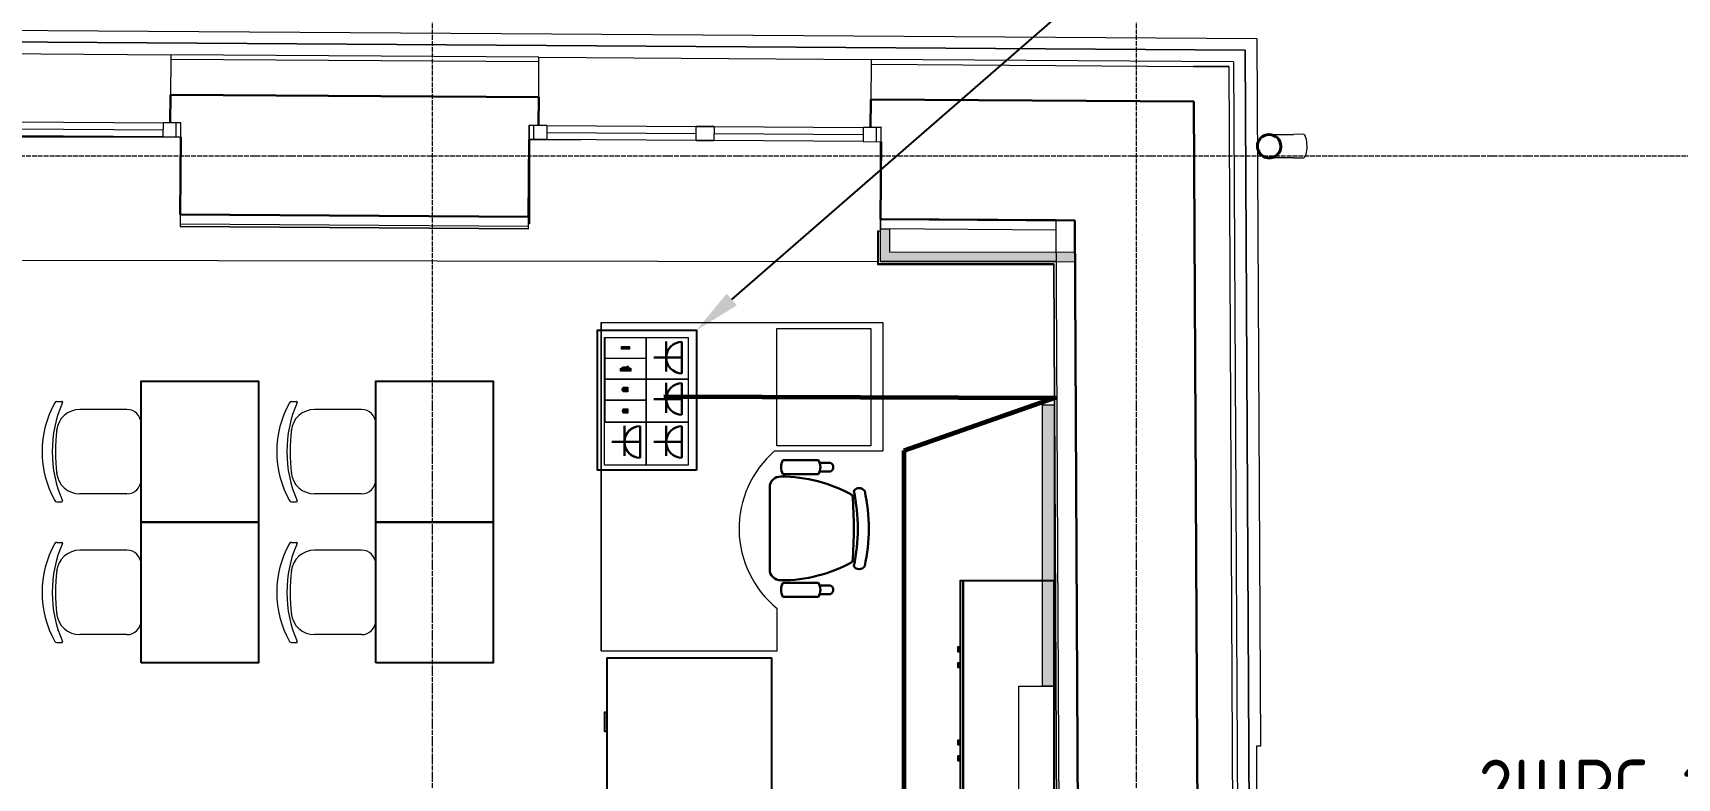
# Model space of a CAD drawing. Header units: millimetres. Extents: x -32 to 417638015, y -35 to 175284279.
# Drawn here: x 416884124 to 416891130, y 175272092 to 175275269 of the extents above; entities that cross this region are included whole.
import ezdxf
from ezdxf import colors
from ezdxf.entities.mleader import LeaderData, LeaderLine
from ezdxf.math import Vec2, Vec3

# ---------------------------------------------------------------- set-up
doc = ezdxf.new("R2010")
doc.units = ezdxf.units.MM
doc.linetypes.add('ADSK_Линия сетки', pattern=[25, 20, -2.5, 0, -2.5])
for name, color, linetype, lineweight in [('_ Окна', 7, 'Continuous', 9), ('_ЭМ_В полу', 26, 'Кабель в трубе', 60), ('_ЭМ_гофра', 5, 'Continuous', 60), ('_ЭМ_ТХобщее_слой', 7, 'Continuous', 30), ('Обобщенные модели', 7, 'Continuous', 18), ('Окна', 7, 'Continuous', 9), ('Оси', 253, 'Continuous', 9), ('Перекрытие', 7, 'Continuous', 18), ('Стены внутренние', 7, 'Continuous', 18), ('Стены наружные', 7, 'Continuous', 18), ('Стены несущие', 7, 'Continuous', 30), ('Стены отделка', 7, 'Continuous', 30), ('Стены штриховка', 7, 'Continuous', 9), ('ТХ', 5, 'Continuous', 0), ('ШТРИХОВКА', 252, 'Continuous', 15), ('Электро', 250, 'Continuous', 25), ('ЭОМ_Кабель для СУП', 150, 'Continuous', 9)]:
    doc.layers.add(name, color=color, linetype=linetype, lineweight=lineweight)
for name, color, linetype in [('_ЭМ_Надписи', 7, 'Continuous'), ('PDF _СС_розетки', 7, 'Continuous'), ('ВНУТРЯНКА', 1, 'Continuous'), ('ЭОМ_Лотки рабочие', 5, 'Continuous')]:
    doc.layers.add(name, color=color, linetype=linetype)
doc.layers.add('PDF _ЭОМ _розетки', color=7, linetype='Continuous', true_color=0xeb0000)
doc.styles.add('ELine', font='txt.shx')
doc.styles.add('ЭОМ', font='isocpeur.ttf', dxfattribs={"width": 0.85, "height": 250})
doc.linetypes.add('TRAY', pattern='A,12.119257,["_",ELine,S=4.5,R=90,X=0,Y=-1.555839],0.750382,["_",ELine,S=4.5,R=0,X=0,Y=-0.8058489999999999],1.314849,["_",ELine,S=4.5,R=0,X=0,Y=-0.8058489999999999],2.250029,["_",ELine,S=4.5,R=90,X=0,Y=-1.555839],13.565483', length=30)
doc.linetypes.add('Кабель в трубе', pattern='A,8,[133,ltypeshp.shx,S=1,R=0,X=10,Y=1.3],-3,[130,ltypeshp.shx,S=1.5,R=-45,X=-1.5,Y=0],8', length=19)

# ---------------------------------------------------------------- blocks, each defined once
blk = doc.blocks.new('Стул ученич штабелир №5-7')
at = {"color": 0, "linetype": 'ByBlock', "lineweight": -2}
for p, q in [((-120.064222017827, -6.874120663269423e-05), (120.064222017827, 6.874120663269423e-05)), ((-120.0642220180016, -6.874130849610083e-05), (120.0642220177106, 6.874110476928763e-05)), ((-179.935777982173, -59.99993125879337), (-179.935777982173, -260.3112319844695)), ((-179.9357779823476, -59.99993125888795), (-179.9357779823476, -260.3112319845714)), ((180.064222017827, -59.99993125879337), (180.064222017827, -260.3112319844695)), ((180.0642220177106, -59.99993125888795), (180.0642220177106, -260.3112319845714)), ((-213.4357779821148, -359.0004116515302), (-213.4357779821148, -337.3406056039639)), ((-213.4357779822894, -359.0004116516247), (-213.4357779822894, -337.3406056040585)), ((213.564222017827, -359.0004116515302), (213.564222017827, -337.3406056039639)), ((213.5642220176524, -359.0004116516247), (213.5642220176524, -337.3406056040585))]:
    blk.add_line(p, q, dxfattribs=at)
for centre, radius, start, end in [((-119.9357779822312, -59.99993125879337), 60.00000000000227, 90, 180), ((-119.9357779823476, -59.99993125885157), 59.99999999995964, 90, 180), ((120.0642220178852, -59.99993125879337), 60.00000000000227, 0, 90), ((120.0642220177106, -59.99993125885157), 59.99999999995964, 0, 90), ((-79.93577798217302, -260.3112319844549), 100.0000000000176, 180, 264.2584419996841), ((-79.93577798234764, -260.3112319845568), 100.0000000000176, 180, 264.2584419996841), ((80.06422201782698, -260.3112319844549), 100.0000000000176, 275.7415580003159, 0), ((80.06422201765236, -260.3112319845568), 100.0000000000176, 275.7415580003159, 0), ((-210.435777982173, -337.3406056039494), 2.999999999983853, 63.89783268162118, 180), ((-210.4357779823476, -337.340605604044), 2.999999999983853, 63.89783268162118, 180), ((0.06422201782697812, 142.3201924452005), 520.8201237039044, 246.3195110063149, 293.6804889936851), ((0.06422201765235513, 142.3201924450987), 520.8201237039044, 246.3195110063149, 293.6804889936851), ((210.564222017827, -337.3406056039494), 2.999999999983853, 0, 116.1021673183788), ((210.5642220176524, -337.340605604044), 2.999999999983853, 0, 116.1021673183788), ((-203.435777982173, -359.0004116515447), 9.999999999989248, 180, 238.068250632605), ((-203.4357779823476, -359.0004116516466), 9.999999999989248, 180, 238.068250632605), ((0.06422201782697812, 9.04909030158342), 430.5490215606072, 240.9916647866204, 299.0083352133797), ((0.06422201765235513, 9.049090301488832), 430.5490215606072, 240.9916647866204, 299.0083352133797), ((0.06422201782697812, 435.5341415462426), 800.3966485555333, 263.2469772545854, 276.7530227454146), ((0.06422201765235513, 435.5341415461407), 800.3966485555333, 263.2469772545854, 276.7530227454146), ((203.564222017827, -359.0004116515447), 9.999999999989248, 301.931749367395, 0), ((203.5642220176524, -359.0004116516466), 9.999999999989248, 301.931749367395, 0)]:
    blk.add_arc(centre, radius, start, end, dxfattribs=at)
blk = doc.blocks.new('Тх 2 этаж')
at = {"lineweight": 0, "true_color": 0x939598}
h = blk.add_hatch(color=252, dxfattribs=at)
h.dxf.hatch_style = 1
h.paths.add_polyline_path([(9024.40917027439, 38797.90841810848), (8974.40917027439, 38797.90841810848), (8974.40917027439, 39997.90841810848), (9024.40917027439, 39997.90841810848)])
at = {"color": 252, "linetype": 'Continuous', "lineweight": 5, "true_color": 0x939598}
for p, q in [((7094.58188322233, 38948.82153845864), (7094.581883233972, 40348.82153845864)), ((7094.581883233972, 40348.82153845864), (7094.581883233972, 38948.82153845864)), ((7094.581883233972, 40348.82153845864), (8294.581883233972, 40348.82153845864)), ((8294.581883233972, 40348.82153845864), (8294.581883233972, 39800.90096332325)), ((7833.608055683551, 39800.90096332325), (8294.581883233972, 39800.90096332325)), ((7844.581883233972, 38948.82153845864), (7844.581883233972, 39129.71721714089)), ((7094.58188322233, 38948.82153845864), (7844.58188322233, 38948.82153845864)), ((7094.581883233972, 38948.82153845864), (7844.581883233972, 38948.82153845864))]:
    blk.add_line(p, q, dxfattribs=at)
at = {"color": 252, "linetype": 'Continuous', "true_color": 0x939598}
for p, q in [((8020.430852398742, 39762.10736142506), (7869.24992898386, 39762.10769835522)), ((8071.837353670504, 39750.09015450871), (8026.226307675242, 39750.06934474653)), ((8020.430718173273, 39701.88016676612), (7869.249794758158, 39701.88050369627)), ((8071.763152432395, 39713.3441539976), (8026.050337614492, 39713.34890285658)), ((7812.987046299502, 39645.58245669364), (7812.986265915446, 39295.42315944855)), ((8020.429686850635, 39239.12452473596), (7869.24876343552, 39239.12486166612)), ((8636.436664663022, 39247.90841810848), (8636.436664663022, 37797.90841810848)), ((8020.429552630056, 39178.89965356735), (7869.248629215173, 39178.89999049751)), ((8071.762070016004, 39227.66263219051), (8026.049255172256, 39227.65576359734)), ((8071.836107460316, 39190.91430785845), (8026.225061558187, 39190.93532092322))]:
    blk.add_line(p, q, dxfattribs=at)
at = {"color": 252, "linetype": 'Continuous', "lineweight": 5, "true_color": 0x939598}
for points in [[(8243.326962622232, 40322.40382943017), (8243.326962622232, 39822.40382943017), (7843.326962622232, 39822.40382943017), (7843.326962622232, 40322.40382943017)], [(8874.409170274448, 36797.90841810848), (8874.409170274448, 38797.90841810848), (9024.40917027439, 38797.90841810848), (9024.40917027439, 36797.90841810848)]]:
    blk.add_lwpolyline(points, close=True, dxfattribs=at)
at = {"color": 252, "true_color": 0x939598}
for points in [[(5133.723331026791, 39497.90841810894), (5133.723331026791, 40097.90841810894), (5633.723331026908, 40097.90841810894), (5633.723331026908, 39497.90841810894)], [(6133.723331026791, 39497.90841810894), (6133.723331026791, 40097.90841810894), (6633.723331026908, 40097.90841810894), (6633.723331026908, 39497.90841810894)], [(5133.723331026791, 38897.90841810848), (5133.723331026791, 39497.90841810848), (5633.723331026908, 39497.90841810848), (5633.723331026908, 38897.90841810848)], [(6133.723331026791, 38897.90841810848), (6133.723331026791, 39497.90841810848), (6633.723331026908, 39497.90841810848), (6633.723331026908, 38897.90841810848)]]:
    blk.add_lwpolyline(points, close=True, dxfattribs=at)
at = {"color": 252, "lineweight": 0, "true_color": 0x939598}
blk.add_lwpolyline([(9024.40917027439, 38797.90841810848), (8974.40917027439, 38797.90841810848), (8974.40917027439, 39997.90841810848), (9024.40917027439, 39997.90841810848), (9024.40917027439, 38797.90841810848)], dxfattribs=at)
at = {"color": 252, "linetype": 'Continuous', "true_color": 0x939598}
for points in [[(9024.40917027439, 39247.90841810848), (8624.40917027439, 39247.90841810848), (8624.40917027439, 37797.90841810848), (9024.40917027439, 37797.90841810848)], [(8624.40917027439, 38946.56600791332), (8624.40917027439, 38963.94367770315), (8614.187736748485, 38963.94367770315), (8614.187736748485, 38946.56600791332)], [(7119.581883245613, 37818.82153845864), (7119.581883245555, 38918.82153845864), (7819.581883245555, 38918.82153845864), (7819.581883245613, 37818.82153845864)], [(8624.40917027439, 38878.88745369879), (8624.40917027439, 38896.26512348861), (8614.187736748485, 38896.26512348861), (8614.187736748485, 38878.88745369879)], [(8624.40917027439, 38549.67655904195), (8624.40917027439, 38567.05422883178), (8614.187736748485, 38567.05422883178), (8614.187736748485, 38549.67655904195)], [(8624.40917027439, 38481.99800482742), (8624.40917027439, 38499.37567461724), (8614.187736748485, 38499.37567461724), (8614.187736748485, 38481.99800482742)]]:
    blk.add_lwpolyline(points, close=True, dxfattribs=at)
blk.add_lwpolyline([(7119.581883245555, 38605.54594953015), (7110.592162931513, 38605.54594953015), (7110.592162931513, 38687.36650122917), (7119.581883245555, 38687.36650122917)], dxfattribs=at)
at = {"color": 252, "linetype": 'Continuous', "lineweight": 5, "true_color": 0x939598}
blk.add_arc((8118.963492907933, 39469.88492945727), 437.0347128431037, 130.763286195209, 231.1101143190812, dxfattribs=at)
at = {"color": 252, "linetype": 'Continuous', "true_color": 0x939598}
for centre, radius, start, end in [((7919.269730851054, 39731.99282780348), 58.38482941624959, 148.9509723039595, 211.0487723124128), ((7970.410916300723, 39731.99271382752), 58.38480618133872, 328.9509823097884, 31.04877231241278), ((8063.244115794078, 39731.70207063423), 20.23648610886494, 294.8954523095378, 65.3353723126191), ((7858.398970446491, 39646.17716902855), 45.41608186922892, 87.81347230701496, 180.7478723090623), ((7861.455857938854, 39067.09597330558), 624.4633710530684, 60.90677230834565, 90.12147231066483), ((6408.982727947878, 39469.79262555862), 1761.918570076576, 355.3938223139809, 4.654622310933214), ((7440.816932713147, 39469.79032595607), 747.5137961953538, 347.6019923053718, 12.39777231370975), ((8194.133736199, 39614.43521843676), 28.12327221800075, 34.29147231039229, 145.7082723040992), ((7487.286740713753, 39469.79022239108), 747.5137961953548, 347.6019923053718, 12.39777231370975), ((7861.460676564311, 39873.90013282199), 624.4533800444574, 269.8779723083234, 299.1058923034812), ((8194.133091464639, 39325.14207571058), 28.12280751992464, 214.2900723023849, 325.7096423134712), ((7858.397955067223, 39294.83056818956), 45.4158030504315, 179.2518723107988, 272.1866373024927), ((7919.26856530807, 39209.01231460465), 58.38480618134817, 148.9509723039595, 211.0487723124128), ((7970.409750757739, 39209.01220062852), 58.38485265115693, 328.9510123072455, 31.04877231241278), ((8063.317070821999, 39209.27222449507), 20.23648610886201, 294.8954523095378, 65.3353723126191)]:
    blk.add_arc(centre, radius, start, end, dxfattribs=at)
at = {"layer": 'ТХ', "color": 252, "lineweight": 0, "true_color": 0x939598, "rotation": 270}
for p in [(5133.723331026791, 39797.90841810894), (6133.723331026791, 39797.90841810894), (5133.723331026791, 39197.90841810848), (6133.723331026791, 39197.90841810848)]:
    blk.add_blockref('Стул ученич штабелир №5-7', p, dxfattribs=at)
blk = doc.blocks.new('План 2 этажа')
at = {"layer": 'Обобщенные модели', "lineweight": 9}
h = blk.add_hatch(dxfattribs=at)
h.set_pattern_fill('FP_16', color=8, angle=-89.70877445575758, style=0, pattern_type=2)
h.set_pattern_definition([(45.00022554424243, (686.3577606865542, 338.6992729648773), (-106.066434704938, 106.0655996493826), [])])
h.paths.add_polyline_path([(4240.518446747184, 43376.04098638747), (4262.770252698491, 43376.15408983347), (4282.769363369154, 43385.91068928555), (4296.554709617957, 43403.37837056523), (4301.395934553993, 43425.09744516817), (4296.33417420496, 43446.76618400218), (4282.37197228646, 43464.09282759159), (4262.274714123652, 43473.64562167618), (4240.022908172208, 43473.53251823015), (4220.023797501472, 43463.77591877813), (4206.238451252668, 43446.30823749845), (4201.397226316703, 43424.58916289549), (4206.458986665598, 43402.92042406144), (4220.421188584234, 43385.59378047207)])
at = {"layer": 'Стены внутренние'}
for points in [[(2634.991346682422, 42933.0972395026), (2634.991346682422, 43071.76839919206), (2594.991346682422, 43071.76839919206), (2594.991346682422, 42933.14436800221)], [(3423.764850841952, 42932.16789670814), (3423.811979308724, 42972.16786894449), (2634.991346682422, 42973.09726726626), (2634.991346682422, 42933.0972395026), (2964.095442439197, 42932.70948494643)]]:
    blk.add_hatch(color=8, dxfattribs=at).paths.add_polyline_path(points)
at = {"layer": '_ Окна', "color": 8, "lineweight": 18}
for p, q in [((-461.7677790524137, 43524.60462909158), (-462.1707293921994, 43464.60598218165)), ((-385.7694929664898, 43524.09422532786), (-461.7677790524137, 43524.60462909158)), ((-386.1724433062755, 43464.09557841792), (-385.7694929664898, 43524.09422532786)), ((1097.79409026623, 43454.1292733472), (1098.197040606015, 43514.12792025714)), ((1098.197040606015, 43514.12792025714), (1174.195326691939, 43513.61751649341)), ((1174.195326691939, 43513.61751649341), (1173.792376352154, 43453.61886958347)), ((1809.778033597517, 43449.34759598174), (1810.180983937303, 43509.34624289168)), ((1810.180983937303, 43509.34624289168), (1886.179270023227, 43508.83583912795)), ((1886.179270023227, 43508.83583912795), (1885.776319683441, 43448.83719221802)), ((-462.1707293921994, 43464.60598218165), (-386.1724433062755, 43464.09557841792)), ((1173.792376352154, 43453.61886958347), (1097.79409026623, 43454.1292733472)), ((1885.776319683441, 43448.83719221802), (1809.778033597517, 43449.34759598174)), ((2522.164927268594, 43504.56456552623), (2521.761976928808, 43444.56591861629)), ((2521.761976928808, 43444.56591861629), (2597.760263014732, 43444.05551485256)), ((2598.163213354518, 43504.0541617625), (2522.164927268594, 43504.56456552623)), ((2597.760263014732, 43444.05551485256), (2598.163213354518, 43504.0541617625))]:
    blk.add_line(p, q, dxfattribs=at)
at = {"layer": '_ Окна', "color": 8}
for p, q in [((-406.1719922762553, 43464.22989519784), (-405.7690419364696, 43524.22854210778)), ((1117.79363923621, 43453.99495656727), (1118.196589575995, 43513.99360347721)), ((-1097.954911467673, 43498.87657923833), (-461.9692542223085, 43494.60530563661)), ((1173.993851522045, 43483.61819303843), (1809.97950876741, 43479.34691943671)), ((1885.977794853334, 43478.83651567298), (2521.963452098699, 43474.56524207125)), ((2577.760714044752, 43444.18983163249), (2578.163664384538, 43504.18847854243))]:
    blk.add_line(p, q, dxfattribs=at)
at = {"layer": 'Обобщенные модели', "color": 8}
for p, q in [((4397.292139182153, 43475.58552076255), (4354.788551263668, 43475.36947976917)), ((4355.29683353635, 43375.37077153186), (4397.800421454835, 43375.58681252524))]:
    blk.add_line(p, q, dxfattribs=at)
at = {"layer": 'Обобщенные модели', "color": 8, "flags": 128}
for points in [[(4264.159140716638, 43474.9088205909), (4265.429505258639, 43474.91527771208), (4268.092981918498, 43474.92881586666), (4270.96930622798, 43474.94343590208), (4274.05387668177, 43474.95911442942), (4277.34175862515, 43474.97582636636), (4280.827692148387, 43474.99354497738), (4284.506100501473, 43475.01224191648), (4288.371099015723, 43475.03188727253), (4292.416504518009, 43475.05244961718), (4296.635845222499, 43475.07389605504), (4301.022371084139, 43475.0961922764), (4305.5690645973, 43475.11930261205), (4310.268652022268, 43475.14319009038), (4315.113615021683, 43475.16781649654), (4320.096202688292, 43475.19314243353), (4325.208443944718, 43475.21912738523), (4330.442160295505, 43475.24572978129), (4335.788978910959, 43475.27290706353), (4341.240346021891, 43475.3006157541), (4346.787540603812, 43475.32881152502), (4352.42168832874, 43475.35744926905), (4354.788551263668, 43475.36947976917)], [(4355.29683353635, 43375.37077153186), (4349.629166316348, 43375.34196341197), (4344.044719387597, 43375.31357829153), (4338.552426673897, 43375.2856615807), (4333.161074671965, 43375.25825794022), (4327.879288394913, 43375.23141121009), (4322.715517574059, 43375.20516433936), (4317.678023141171, 43375.17955931742), (4312.774864012733, 43375.15463710683), (4308.013884197404, 43375.13043757783), (4303.402700247262, 43375.10699944448), (4298.948689072961, 43375.08436020281), (4294.658976142242, 43375.06255607078), (4290.540424080706, 43375.04162193034), (4286.599621693072, 43375.02159127165), (4282.842873422501, 43375.0024961395), (4279.27618926483, 43374.98436708202), (4275.905275153858, 43374.96723310184), (4272.735523833072, 43374.95112160967), (4269.772006228407, 43374.93605838045), (4267.019463335851, 43374.92206751215), (4264.667422989314, 43374.91011235359)]]:
    blk.add_lwpolyline(points, dxfattribs=at)
at = {"layer": 'Обобщенные модели', "color": 8}
for radius, start, end in [(52.00000000000001, 0.291225544134542, 170.3075812473616), (52.00000000000003, 190.274869841092, 0.291225544134542)]:
    blk.add_arc((4251.396580435298, 43424.84330403173), radius, start, end, dxfattribs=at)
at = {"layer": 'Обобщенные модели', "color": 8, "lineweight": 40}
for start, end in [(0.291225544134542, 180.2912255441345), (180.2912255441345, 0.291225544134542)]:
    blk.add_arc((4251.396580435327, 43424.84330403178), 49.99999999999996, start, end, dxfattribs=at)
at = {"layer": 'Обобщенные модели', "color": 8}
for major_axis, ratio, start_param, end_param in [((-0.2541411363412208, 49.99935411865657), 0.3090169943749481, 4.712388980384695, 6.283185307179597), ((-0.2541411363412984, 49.99935411865655), 0.3090169943749482, 3.141592653589792, 4.712388980384689)]:
    blk.add_ellipse((4397.546280318492, 43425.58616664384), major_axis=major_axis, ratio=ratio, start_param=start_param, end_param=end_param, dxfattribs=at)
at = {"layer": 'Окна', "color": 8}
for p, q in [((-1097.753436297781, 43528.8759026933), (-461.7677790524156, 43524.60462909158)), ((-385.7694929664898, 43524.09422532786), (-461.7677790524137, 43524.60462909158)), ((-386.1724433062755, 43464.09557841792), (-385.7694929664898, 43524.09422532786)), ((1098.197040606015, 43514.12792025714), (1097.79409026623, 43454.1292733472)), ((1174.195326691939, 43513.61751649341), (1098.197040606015, 43514.12792025714)), ((1174.195326691938, 43513.6175164934), (1810.180983937303, 43509.34624289168)), ((1886.179270023227, 43508.83583912795), (1810.180983937303, 43509.34624289168)), ((1886.179270023227, 43508.83583912795), (2522.164927268592, 43504.56456552622)), ((-462.1707293922018, 43464.60598218157), (-1098.156386637567, 43468.8772557833)), ((-462.1707293921994, 43464.60598218165), (-386.1724433062755, 43464.09557841792)), ((1097.79409026623, 43454.1292733472), (1173.792376352154, 43453.61886958347)), ((1809.778033597516, 43449.34759598167), (1173.792376352152, 43453.61886958341)), ((1809.778033597517, 43449.34759598174), (1885.776319683441, 43448.83719221802)), ((2521.761976928806, 43444.56591861622), (1885.776319683441, 43448.83719221794)), ((2521.761976928808, 43444.56591861629), (2597.760263014732, 43444.05551485256)), ((2598.163213354518, 43504.0541617625), (2522.164927268594, 43504.56456552623)), ((2597.760263014732, 43444.05551485256), (2598.163213354518, 43504.0541617625))]:
    blk.add_line(p, q, dxfattribs=at)
at = {"layer": 'Оси', "color": 8, "linetype": 'ADSK_Линия сетки'}
for p, q in [((685.9227260921616, -4690.674102031647), (685.922726092278, 44561.6980490618)), ((3685.922726092162, -4690.674102031652), (3685.922726092278, 44561.69804906179)), ((-9428.371165078832, 43383.69959040971), (56691.21025106544, 43383.6995904095))]:
    blk.add_line(p, q, dxfattribs=at)
at = {"layer": 'Перекрытие', "color": 8}
for p, q in [((-386.1757403239608, 43463.60465788679), (-1885.017308694718, 43463.6046578868)), ((1320.070732901338, 43452.63646553747), (1099.962021331012, 43452.63646553747)), ((1099.962021331012, 43452.63646553747), (1099.962021331012, 43094.07947613073)), ((2595.922726092278, 43170.44927087517), (2595.922726092278, 43444.06785573298)), ((1099.962021331012, 43094.07947613073), (1095.375999265991, 43094.07947613073)), ((2595.922726092278, 43071.76839919201), (2595.922726092278, 43114.06041356976)), ((2598.43935883831, 43071.76839919201), (2598.43935883831, 43074.15844038677)), ((-1877.965062462958, 42939.48467137508), (2583.137329449004, 42933.28931538236))]:
    blk.add_line(p, q, dxfattribs=at)
at = {"layer": 'Стены наружные', "color": 8}
for p, q in [((-6511.430305128568, 43955.24222357745), (4199.064950360276, 43883.31063970442)), ((4149.31675638567, 43833.6436204997), (-6461.430305128568, 43904.90529645437)), ((-6411.430305128568, 43904.5701734887), (4149.317398858431, 43833.64429274175)), ((4199.064950360276, 43883.31063970444), (4214.390089107736, 40868.26533777714)), ((-1843.788974466093, 43823.89281032732), (-428.8208848399809, 43814.38989814737)), ((1140.143731854972, 43803.85274676197), (2555.111821481027, 43794.34983458202)), ((4197.207142473257, 34411.7593582897), (4149.31675638567, 43833.6436204997)), ((4149.317398858431, 43833.64429274176), (4197.207142473257, 34411.88642967861)), ((4214.390089107736, 40868.26533777714), (4197.207142473257, 40868.26533777714)), ((4197.207142473257, 40868.26533777714), (4197.207142473257, 33839.94115373352))]:
    blk.add_line(p, q, dxfattribs=at)
at = {"layer": 'Стены несущие', "color": 8}
for p, q in [((-429.9625774699962, 43644.39373190254), (-430.7684781489661, 43524.39643808268)), ((1139.002039224957, 43633.85658051715), (-429.9625774699962, 43644.39373190254)), ((1138.196138545987, 43513.85928669728), (1139.002039224957, 43633.85658051715)), ((2553.970128851652, 43624.35366833719), (2553.1642281721, 43504.35637451732)), ((3930.425345370197, 43615.10940824528), (2553.970128851652, 43624.35366833719)), ((3930.425345370197, 43615.10940824528), (3970.040697031189, 35821.24327248104)), ((-386.1724433063646, 43464.09557841792), (-388.3886701754527, 43134.10302041322)), ((1095.577863397251, 43124.13671534249), (1097.794090266165, 43454.12927334721)), ((2597.760263013188, 43444.05551485255), (2595.544036145904, 43114.06295684783)), ((2599.163190803025, 43504.0474459235), (2598.163213352673, 43504.05416176248)), ((1095.577863396204, 43124.13671517194), (-388.3886701759184, 43134.10302024263)), ((-388.3886701754527, 43134.10302041322), (1095.577863397251, 43124.13671534249)), ((2595.544036145904, 43114.06295684783), (3422.99376682908, 43108.505812357)), ((3343.582159267506, 43109.0391397846), (2596.544013592822, 43114.05624083832)), ((3422.99376682908, 43108.505812357), (3453.218214424269, 37162.19235792871))]:
    blk.add_line(p, q, dxfattribs=at)
at = {"layer": 'Стены отделка', "color": 8, "lineweight": 9}
for p, q in [((-428.9552016205271, 43794.3903491774), (-429.9625774701126, 43644.39373190254)), ((-428.8208848403883, 43814.38989814737), (-428.9552016195375, 43794.39034917737)), ((1140.143731854972, 43803.85274676197), (-428.8208848399809, 43814.38989814737)), ((1140.009415074717, 43783.85319779201), (1140.143731855205, 43803.85274676197)), ((2555.111821480037, 43794.34983458201), (2554.977504700888, 43774.35028561205)), ((2556.111798929516, 43794.34311874303), (2555.111821481027, 43794.34983458202)), ((4099.569204883825, 43783.9772735414), (2556.111798930506, 43794.34311874303)), ((1139.002039224957, 43633.85658051715), (1140.009415074601, 43783.85319779201)), ((2554.977504701586, 43774.35028561205), (2553.97012885072, 43624.35366833719)), ((2555.977482150134, 43774.34356977306), (2555.97748214961, 43774.34356977306)), ((4079.660931245482, 43765.88033524054), (3929.662868889514, 43765.1179118315)), ((3929.662868889514, 43765.1179118315), (4079.669927293959, 43764.11046585948)), ((4079.669927294017, 43764.11046585952), (4079.660931245482, 43765.88033524054)), ((4099.569204883825, 43783.9772735414), (4140.038501034549, 35822.1073523446)), ((2553.97012885072, 43624.35366833719), (2553.970128851652, 43624.35366833719)), ((-388.3886701759184, 43134.10302024263), (-388.7378938054317, 43082.10419292073)), ((-388.6573037368944, 43094.1039223027), (1095.309229836566, 43084.13761723197)), ((1095.228639767971, 43072.13788785), (1095.577863396204, 43124.13671517194)), ((2595.544036144915, 43114.06295667731), (2595.275402584055, 43074.06385873734)), ((2596.544013592822, 43114.05624083832), (2595.544036144915, 43114.06295667731)), ((3422.993766829022, 43108.505812357), (3342.994800239161, 43108.09918653886)), ((3342.994800239161, 43108.09918653886), (3373.219247834291, 37161.7857321106)), ((3343.313525707636, 43069.04004184464), (3343.582159267506, 43109.0391397846)), ((-388.7378938054317, 43082.10419292073), (1095.228639767971, 43072.13788785)), ((2594.991346682422, 43062.06549582993), (2582.991346682422, 43062.14608771539)), ((2582.991346682422, 43062.14608771539), (2582.991346682422, 42921.14436800215)), ((2634.991346682422, 43071.76839919201), (2594.991346682422, 43071.76839919201)), ((2594.991346682422, 42933.14436800215), (2594.991346682422, 43071.76839919201)), ((2595.275402584055, 43074.06385873734), (3343.313525707636, 43069.04004184464)), ((2634.991346682422, 42973.09726726621), (2634.991346682422, 43071.76839919201)), ((3423.811979308724, 42972.16786894444), (2634.991346682422, 42973.09726726621)), ((3423.764850841952, 42932.16789670809), (3423.811979308724, 42972.16786894444)), ((2584.99134668248, 42921.14436800215), (3331.944915701461, 42921.14436800215)), ((2594.991346682422, 42933.14436800215), (3423.764850841952, 42932.16789670809)), ((3343.884076054324, 42933.14436800215), (2594.991346682422, 42933.14436800215)), ((3331.944915701402, 42921.14436800215), (3358.61709181586, 37673.69959041015))]:
    blk.add_line(p, q, dxfattribs=at)
at = {"layer": 'Стены штриховка', "color": 8}
for p, q in [((1140.009415074717, 43783.85319779201), (-428.9552016205271, 43794.3903491774)), ((2554.977504700888, 43774.35028561205), (2555.97748214961, 43774.34356977306)), ((2555.977482150134, 43774.34356977302), (3929.662868889514, 43765.1179118315)), ((4079.669927293959, 43764.11046585952), (4120.038759387098, 35822.00569589007)), ((-388.7244621273712, 43084.1041478177), (1095.24207144609, 43074.137842747)), ((2584.99134668248, 43062.13265573445), (2584.99134668248, 42921.14436800215)), ((3333.934775760223, 42923.14436800215), (2582.991346682422, 42923.14436800213)), ((2582.991346682422, 42921.14436800215), (2584.99134668248, 42921.14436800215)), ((3333.934775760223, 42923.14436800215), (3360.62728342833, 37671.69959041012))]:
    blk.add_line(p, q, dxfattribs=at)
at = {"layer": 'ЭОМ_Лотки рабочие'}
blk.add_blockref('Тх 2 этаж', (-5689.424382357276, 2325.175952200887), dxfattribs=at)
blk = doc.blocks.new('_ЭМ_ТХ2_2ЭТАЖнов')
at = {"color": 252, "linetype": 'Continuous', "lineweight": 5, "true_color": 0x939598}
for p, q in [((7219.234774773271, 40940.29790024985), (7219.234774784913, 42340.29790024985)), ((7219.234774784913, 42340.29790024985), (7219.234774784913, 40940.29790024985)), ((7219.234774784913, 42340.29790024985), (8419.234774784913, 42340.29790024985)), ((8419.234774784913, 42340.29790024985), (8419.234774784913, 41792.37732511447)), ((7958.260947234543, 41792.37732511447), (8419.234774784913, 41792.37732511447)), ((7969.234774784913, 40940.29790024985), (7969.234774784971, 41121.19357893211)), ((7219.234774773271, 40940.29790024985), (7969.234774773271, 40940.29790024985)), ((7219.234774784913, 40940.29790024985), (7969.234774784913, 40940.29790024985))]:
    blk.add_line(p, q, dxfattribs=at)
at = {"color": 252, "linetype": 'Continuous', "true_color": 0x939598}
for p, q in [((8145.083609724239, 41693.35652855733), (7993.902686309131, 41693.35686548749)), ((8145.083743949715, 41753.58372321628), (7993.902820534833, 41753.58406014644)), ((8196.416043983369, 41704.82051578882), (8150.703229165465, 41704.8252646478)), ((8196.49024522147, 41741.56651629993), (8150.879199226216, 41741.54570653775)), ((7937.639937850476, 41637.05881848485), (7937.639157466419, 41286.89952123976)), ((8145.082578401609, 41230.60088652718), (7993.901654986494, 41230.60122345734)), ((8196.414961566978, 41219.13899398172), (8150.70214672323, 41219.13212538856)), ((8761.089556214021, 41239.38477989966), (8761.089556214021, 39789.38477989966)), ((8145.082444181022, 41170.37601535857), (7993.901520766147, 41170.37635228872)), ((8196.48899901129, 41182.39066964966), (8150.877953109153, 41182.41168271444))]:
    blk.add_line(p, q, dxfattribs=at)
at = {"color": 252, "linetype": 'Continuous', "lineweight": 5, "true_color": 0x939598}
blk.add_arc((8243.616384458925, 41461.36129124849), 437.0347128431037, 130.7632861938358, 231.1101143196934, dxfattribs=at)
at = {"color": 252, "linetype": 'Continuous', "true_color": 0x939598}
for centre, radius, start, end in [((8043.922622402028, 41723.4691895947), 58.38482941624959, 148.9509723044971, 211.048772312451), ((8095.063807851704, 41723.46907561874), 58.38480618133872, 328.9509823089821, 31.04877231245102), ((8187.897007345044, 41723.17843242545), 20.23648610886494, 294.8954523100512, 65.33537231173578), ((7983.051861997486, 41637.65353081977), 45.41608186922892, 87.81347230707858, 180.7478723090636), ((7986.10874948982, 41058.5723350968), 624.4633710530684, 60.90677230784919, 90.12147231066393), ((7565.469824264113, 41461.26668774729), 747.5137961953538, 347.6019923050586, 12.39777231400064), ((8318.786627749974, 41605.91158022798), 28.12327221800075, 34.29147231020036, 145.7082723052577), ((7611.939632264726, 41461.2665841823), 747.5137961953548, 347.6019923050586, 12.39777231400064), ((6533.635619498851, 41461.26898734984), 1761.918570076576, 355.3938223140478, 4.65462231088247), ((7983.050846618211, 41286.30692998078), 45.4158030504315, 179.2518723108124, 272.1866373025563), ((7986.113568115292, 41865.37649461321), 624.4533800444574, 269.8779723083252, 299.105892302794), ((8318.785983015612, 41316.6184375018), 28.12280751992464, 214.290072302972, 325.7096423144107), ((8043.921456859043, 41200.48867639587), 58.38480618134817, 148.9509723044971, 211.048772312451), ((8095.062642308705, 41200.48856241974), 58.38485265115693, 328.9510123067617, 31.04877231245102), ((8187.969962372972, 41200.74858628629), 20.23648610886201, 294.8954523100512, 65.33537231173578)]:
    blk.add_arc(centre, radius, start, end, dxfattribs=at)
at = {"layer": 'ТХ', "color": 252, "lineweight": 0, "true_color": 0x939598, "rotation": 270}
for p in [(5258.376222577761, 41789.38477990012), (6258.376222577761, 41789.38477990012), (5258.376222577761, 41189.38477989966), (6258.376222577761, 41189.38477989966)]:
    blk.add_blockref('Стул ученич штабелир №5-7', p, dxfattribs=at)
blk = doc.blocks.new('розетк для люка')
at = {"layer": 'ВНУТРЯНКА', "color": 5, "lineweight": 30, "ltscale": 100, "transparency": 33554687}
blk.add_line((-67.11747854948044, -58.844417036511), (-67.11747854948044, 69.0245871595107), dxfattribs=at)
at = {"layer": 'Электро', "color": 5, "lineweight": 30, "transparency": 33554687}
for p, q in [((0, 0.0003593091387301683), (-120.061785097234, 0.0003593091387301683)), ((0, 67.26808135141619), (0, -67.26808135141619))]:
    blk.add_line(p, q, dxfattribs=at)
blk.add_ellipse((0.1495329299941659, 0), major_axis=(47.56583400309081, 47.56583400309035), ratio=0.9999999999999749, start_param=0.7876211000824064, end_param=3.924767880302308, dxfattribs=at)
blk = doc.blocks.new('Люк на 6 мест')
h = blk.add_hatch(color=256)
h.dxf.hatch_style = 1
h.paths.add_polyline_path([(-284.6164134591818, 515.7474190315988), (-284.5652974923141, 526.8375173213717), (-319.1556172966957, 526.9969494201068), (-319.2067332635634, 515.906851130334)])
h = blk.add_hatch(color=256)
h.dxf.hatch_style = 1
h.paths.add_polyline_path([(-323.7025677859856, 435.0548833542289), (-323.7022941317482, 435.1142552340189), (-313.005850428257, 442.7868896221062), (-289.0984504525622, 442.7241952550849), (-279.4343289099706, 434.9577158932825), (-279.4340552561989, 435.0170877726068), (-279.3240828458293, 422.808255480255), (-323.5925953751503, 422.8460510616442)])
h = blk.add_hatch(color=256)
h.dxf.hatch_style = 1
h.paths.add_polyline_path([(-311.7315014389605, 334.8334641364127), (-311.7421021068731, 341.7084559640571), (-317.2420955689886, 341.6999754296339), (-317.2505761034117, 347.1999688908181), (-311.750582641529, 347.2084494252413), (-311.7611833096744, 354.0834412533513), (-292.5112061932014, 354.1131231245308), (-292.4815243222547, 334.8631460071265)])
h = blk.add_hatch(color=256)
h.dxf.hatch_style = 1
h.paths.add_polyline_path([(-311.2660800683661, 243.1889807875316), (-311.2766807362786, 250.063972615176), (-316.7766741983942, 250.0554920807529), (-316.7851547328173, 255.5554855419371), (-311.2851612709346, 255.5639660763602), (-311.29576193908, 262.4389579044703), (-292.0457848226069, 262.4686397756498), (-292.0161029516603, 243.2186626582454)])
for p, q in [((-323.7025677855199, 435.0548833542289), (-323.7022941317482, 435.1142552340189)), ((-323.5925953751503, 422.8460510616442), (-323.7025677855199, 435.0548833542289)), ((-279.3240828458293, 422.808255480255), (-323.5925953751503, 422.8460510616442)), ((-289.0984504525622, 442.7241952550849), (-296.8204412725827, 442.7122885844456)), ((-296.8204412725827, 442.7122885844456), (-296.8085346021762, 434.9902977641923)), ((-289.0865437821558, 435.0022044345988), (-289.0984504525622, 442.7241952550849)), ((-289.0865437821558, 435.0022044345988), (-279.4340552561989, 435.0170877726068)), ((-279.4340552561989, 435.0170877726068), (-279.3240828458293, 422.808255480255))]:
    blk.add_line(p, q)
for points in [[(-215.4657629050489, 477.0801654207753), (-388.3062678503629, 476.7635674309568), (-388.3062678503629, 565.6642030309304), (-215.4657629050489, 565.9808010207489)], [(-284.5652974918485, 526.8375173213717), (-284.6164134587161, 515.7474190315988), (-319.2067332635634, 515.906851130334), (-319.1556172966957, 526.9969494201068)], [(-215.4657629050489, 388.1795298208017), (-388.3062678503629, 387.8629318309831), (-388.3062678503629, 476.7635674309568), (-215.4657629050489, 477.0801654207753)], [(-215.4657629050489, 299.2788942208281), (-388.3062678503629, 298.9622962310095), (-388.3062678503629, 387.8629318309831), (-215.4657629050489, 388.1795298208017)], [(-215.8419085670903, 205.4565212957386), (-388.6824135124043, 205.1399233059201), (-388.3062678503629, 298.9631910803387), (-215.4657629050489, 299.2797890701572)]]:
    blk.add_lwpolyline(points, close=True)
for points in [[(-311.750582641529, 347.2084494252413), (-311.7611833096744, 354.0834412533513), (-292.5112061932014, 354.1131231245308)], [(-292.5112061932014, 354.1131231245308), (-292.4815243222547, 334.8631460071265), (-311.7315014389605, 334.8334641364127), (-311.7421021068731, 341.7084559640571)], [(-311.750582641529, 347.2084494252413), (-317.2505761034117, 347.1999688908181), (-317.2420955689886, 341.6999754296339), (-311.7421021068731, 341.7084559640571)], [(-311.2851612709346, 255.5639660763602), (-316.7851547328173, 255.5554855419371), (-316.7766741983942, 250.0554920807529), (-311.2766807362786, 250.063972615176)], [(-311.2851612709346, 255.5639660763602), (-311.29576193908, 262.4389579044703), (-292.0457848226069, 262.4686397756498)], [(-292.0457848226069, 262.4686397756498), (-292.0161029516603, 243.2186626582454), (-311.2660800683661, 243.1889807875316), (-311.2766807362786, 250.063972615176)]]:
    blk.add_lwpolyline(points)
at = {"layer": 'PDF _СС_розетки', "linetype": 'Continuous', "lineweight": 20, "transparency": 33554687}
for points in [[(-391.1627966398373, 565.9808010207489), (-213.3615254396573, 565.9808010207489), (-213.3615254396573, 388.1795298208017), (-391.1627966398373, 388.1795298208017)], [(-391.1627966398373, 388.1795298208017), (-213.3615254396573, 388.1795298208017), (-213.3615254396573, 205.2982223008294), (-391.1627966398373, 205.2982223008294)], [(-391.1627966398373, 388.1795298208017), (-213.3615254396573, 388.1795298208017), (-213.3615254396573, 205.2982223008294), (-391.1627966398373, 205.2982223008294)], [(-391.1627966398373, 205.2982223008294), (-213.3615254396573, 205.2982223008294), (-213.3615254396573, 22.41691478085704), (-391.1627966398373, 22.41691478085704)]]:
    blk.add_lwpolyline(points, close=True, dxfattribs=at)
at = {"layer": 'PDF _ЭОМ _розетки', "color": 3, "linetype": 'Continuous', "lineweight": 25, "transparency": 33554687}
blk.add_lwpolyline([(0, 0), (-421.6430145595223, 0), (-421.6430145595223, 596.4610189408995), (0, 596.4610189408995)], close=True, dxfattribs=at)
at = {"layer": 'PDF _ЭОМ _розетки', "color": 7, "linetype": 'Continuous', "lineweight": 20, "transparency": 33554687}
for points in [[(-35.56025423947722, 388.1795298208017), (-213.3615254396573, 388.1795298208017), (-213.3615254396573, 565.9808010207489), (-35.56025423947722, 565.9808010207489)], [(-35.56025423947722, 205.2982223008294), (-213.3615254396573, 205.2982223008294), (-213.3615254396573, 388.1795298208017), (-35.56025423947722, 388.1795298208017)], [(-35.56025423947722, 22.41691478085704), (-213.3615254396573, 22.41691478085704), (-213.3615254396573, 205.2982223008294), (-35.56025423947722, 205.2982223008294)]]:
    blk.add_lwpolyline(points, close=True, dxfattribs=at)
at = {"layer": 'ВНУТРЯНКА', "color": 5, "lineweight": 30, "ltscale": 100, "transparency": 33554687}
for p, q in [((-128.9823544034734, 244.7195189581253), (-128.9823544034734, 372.5885231543798)), ((-128.8328214734793, 244.7195189581253), (-128.8328214734793, 372.588523154147)), ((-306.7836256036535, 61.83821143815294), (-306.7836256036535, 189.7072156344075)), ((-306.6340926736593, 61.83821143815294), (-306.6340926736593, 189.7072156341746)), ((-128.8328214734793, 61.83821143815294), (-128.8328214734793, 189.7072156341746))]:
    blk.add_line(p, q, dxfattribs=at)
at = {"layer": 'ВНУТРЯНКА', "color": 1, "lineweight": 30, "ltscale": 100, "transparency": 33554687}
blk.add_line((-128.9823544034734, 61.83821143815294), (-128.9823544034734, 189.7072156344075), dxfattribs=at)
at = {"layer": 'Электро', "color": 5, "lineweight": 30, "transparency": 33554687}
for p, q in [((-61.864875853993, 370.8320173460525), (-61.864875853993, 236.2958546432201)), ((-61.71534292399883, 370.8320173460525), (-61.71534292399883, 236.2958546432201)), ((-61.864875853993, 303.564295303775), (-181.9266609512269, 303.564295303775)), ((-61.71534292399883, 303.564295303775), (-181.7771280212328, 303.564295303775)), ((-239.5166141241789, 187.9507098260801), (-239.5166141241789, 53.41454712324776)), ((-61.71534292399883, 187.9507098260801), (-61.71534292399883, 53.41454712324776)), ((-239.6661470541731, 120.6829877838027), (-359.727932151407, 120.6829877838027)), ((-239.5166141241789, 120.6829877838027), (-359.5783992214128, 120.6829877838027)), ((-61.71534292399883, 120.6829877838027), (-181.7771280212328, 120.6829877838027))]:
    blk.add_line(p, q, dxfattribs=at)
at = {"layer": 'Электро', "color": 1, "lineweight": 30, "transparency": 33554687}
for p, q in [((-239.6661470541731, 187.9507098260801), (-239.6661470541731, 53.41454712324776)), ((-61.864875853993, 187.9507098260801), (-61.864875853993, 53.41454712324776)), ((-61.864875853993, 120.6829877838027), (-181.9266609512269, 120.6829877838027))]:
    blk.add_line(p, q, dxfattribs=at)
at = {"layer": 'Электро', "color": 5, "lineweight": 30, "transparency": 33554687}
for centre in [(-61.71534292399883, 303.5639359946363), (-61.56580999400467, 303.5639359946363), (-239.5166141241789, 120.6826284746639), (-239.3670811941847, 120.6826284746639), (-61.56580999400467, 120.6826284746639)]:
    blk.add_ellipse(centre, major_axis=(47.56583400309081, 47.56583400309035), ratio=0.9999999999999749, start_param=0.7876211000824064, end_param=3.924767880302308, dxfattribs=at)
at = {"layer": 'Электро', "color": 1, "lineweight": 30, "transparency": 33554687}
blk.add_ellipse((-61.71534292399883, 120.6826284746639), major_axis=(47.56583400309081, 47.56583400309035), ratio=0.9999999999999749, start_param=0.7876211000824064, end_param=3.924767880302308, dxfattribs=at)
at = {"color": 5, "linetype": 'TRAY', "lineweight": 53, "transparency": 33554687}
blk.add_blockref('розетк для люка', (-61.864875853993, 480.2570590768009), dxfattribs=at)

msp = doc.modelspace()

# ---------------------------------------------------------------- block references
at = {"layer": 'ШТРИХОВКА'}
msp.add_blockref('План 2 этажа', (416885140.0062945, 175231360.8653707), dxfattribs=at)

# ---------------------------------------------------------------- next in the draw order: linework, layer by layer
at = {"layer": '_ЭМ_В полу', "ltscale": 25}
msp.add_lwpolyline([(416886811.9333547, 175273718.9904877), (416888486.8403928, 175273713.6266894)], dxfattribs=at)
at = {"layer": '_ЭМ_гофра', "linetype": 'ByBlock'}
for points in [[(416887834.0524559, 175273488.6146059), (416888474.8400425, 175273713.6651199)], [(416887834.0524559, 175273488.6146059), (416887834.0524559, 175269665.5407782), (416886856.8949825, 175269665.5407782)]]:
    msp.add_lwpolyline(points, dxfattribs=at)

# ---------------------------------------------------------------- next in the draw order: block references
at = {"layer": '_ЭМ_ТХобщее_слой', "lineweight": 50}
msp.add_blockref('_ЭМ_ТХ2_2ЭТАЖнов', (416879325.9290206, 175231694.5649611), dxfattribs=at)
at = {"layer": 'ЭОМ_Кабель для СУП', "color": 217, "linetype": 'ByBlock', "lineweight": 40, "true_color": 0x93278f, "transparency": 33554687}
msp.add_blockref('Люк на 6 мест', (416886950.7338041, 175273404.5594928), dxfattribs=at)

# ---------------------------------------------------------------- next in the draw order: leaders
at = {"layer": '_ЭМ_Надписи', "color": 7, "ltscale": 5}
ml = msp.add_multileader_mtext('Standard', dxfattribs=at)
ml.set_content('{\\fGOST Common|b0|i0|c0|p34;\\W0.9;\\C256;2\\fGOST Common|b0|i0|c204|p34;ЩРС-1\\fISOCPEUR|b0|i0|c204|p34;\\W0.85; Гр.1\\P\\W1;\\C0;Раб.место учителя, ноутбук}', color=1, style='ЭОМ')
ml.set_leader_properties()
ml.build(insert=Vec2(0, 0))
ml.multileader.update_dxf_attribs({"text_left_attachment_type": 6, "text_right_attachment_type": 6, "dogleg_length": 0, "arrow_head_size": 200})
ctx = ml.context
ctx.base_point, ctx.char_height, ctx.arrow_head_size, ctx.landing_gap_size, ctx.plane_origin = Vec3(416889998.9021649, 175276654.6989256, -64.26463315267222), 250, 200, 0, Vec3(416864379.4805748, 175282210.9765806, -64.26463315267222)
ctx.left_attachment, ctx.right_attachment = 6, 6
notes = []
notes.append((ctx, [(0, (1, 1, 0), (416889998.9021649, 175276654.6989256, -64.26463315267222), (1, 0), 0, [(0, [(416886950.7338041, 175274001.0205117, -64.26463315267222)], 0, [])])]))
ctx.mtext.insert, ctx.mtext.width, ctx.mtext.defined_height, ctx.mtext.flow_direction = Vec3(416889998.9021649, 175276979.6989256, -64.26463315267222), 2880, 545.6159617257083, 5
ml = msp.add_multileader_mtext('Standard', dxfattribs=at)
ml.set_content('{\\fGOST Common|b0|i0|c204|p34;\\W0.9;\\C256;2ЩРС-1\\fISOCPEUR|b0|i0|c204|p34;\\W0.85; Гр.1 \\PРезерв\\P\\fGOST Common|b0|i0|c0|p34;\\W0.9;h=\\fGOST Common|b0|i0|c204|p34;1\\fGOST Common|b0|i0|c0|p34;.\\fGOST Common|b0|i0|c204|p34;8м}', color=1, style='ЭОМ')
ml.set_leader_properties()
ml.build(insert=Vec2(0, 0))
ml.multileader.update_dxf_attribs({"text_left_attachment_type": 6, "text_right_attachment_type": 6, "dogleg_length": 0, "arrow_head_size": 200})
ctx = ml.context
ctx.base_point, ctx.char_height, ctx.arrow_head_size, ctx.landing_gap_size, ctx.plane_origin = Vec3(416874523.6091432, 175272365.3759835), 250, 200, 0, Vec3(416856276.0063294, 175285366.5004098)
ctx.left_attachment, ctx.right_attachment = 6, 6
notes.append((ctx, [(1, (1, 1, 0), (416876087.3591432, 175272365.3759835), (-1, 0), 0, [(1, [(416879428.5759894, 175269662.9523771), (416885500.4647688, 175268575.0577286)], 0, [])])]))
ctx.mtext.insert, ctx.mtext.width, ctx.mtext.defined_height, ctx.mtext.flow_direction = Vec3(416874523.6091432, 175272665.3759835), 2880, 545.6159617257083, 5
ml = msp.add_multileader_mtext('Standard', dxfattribs=at)
ml.set_content('{\\fGOST Common|b0|i0|c204|p34;\\W0.9;\\C256;2ЩРС-1\\fISOCPEUR|b0|i0|c204|p34;\\W0.85; Гр.1\\Ph=2.0м\\P\\W1;\\C0;Итер. у-во}', color=1, style='ЭОМ')
ml.set_leader_properties()
ml.build(insert=Vec2(0, 0))
ml.multileader.update_dxf_attribs({"text_left_attachment_type": 6, "text_right_attachment_type": 6, "dogleg_length": 0, "arrow_head_size": 200})
ctx = ml.context
ctx.base_point, ctx.char_height, ctx.arrow_head_size, ctx.landing_gap_size, ctx.plane_origin = Vec3(416890283.4723799, 175271846.1306457), 250, 200, 0, Vec3(416877324.9881805, 175279035.6121513)
ctx.left_attachment, ctx.right_attachment = 6, 6
notes.append((ctx, [(0, (1, 1, 0), (416890283.4723799, 175271846.1306457), (1, 0), 0, [(0, [(416888472.6469583, 175271469.0556515)], 0, [])])]))
ctx.mtext.insert, ctx.mtext.width, ctx.mtext.flow_direction = Vec3(416890283.4723799, 175272171.1306457), 2879.262652535923, 5
for ctx, leaders in notes:
    for number, flags, end, landing, length, lines in leaders:
        leader = LeaderData()
        leader.index, (leader.has_last_leader_line, leader.has_dogleg_vector, leader.attachment_direction) = number, flags
        leader.last_leader_point, leader.dogleg_vector, leader.dogleg_length = Vec3(end), Vec3(landing), length
        for number, points, colour, breaks in lines:
            line = LeaderLine()
            line.index, line.vertices, line.color, line.breaks = number, Vec3.list(points), colors.encode_raw_color(colour), breaks
            leader.lines.append(line)
        ctx.leaders.append(leader)

doc.saveas('drawing.dxf')
